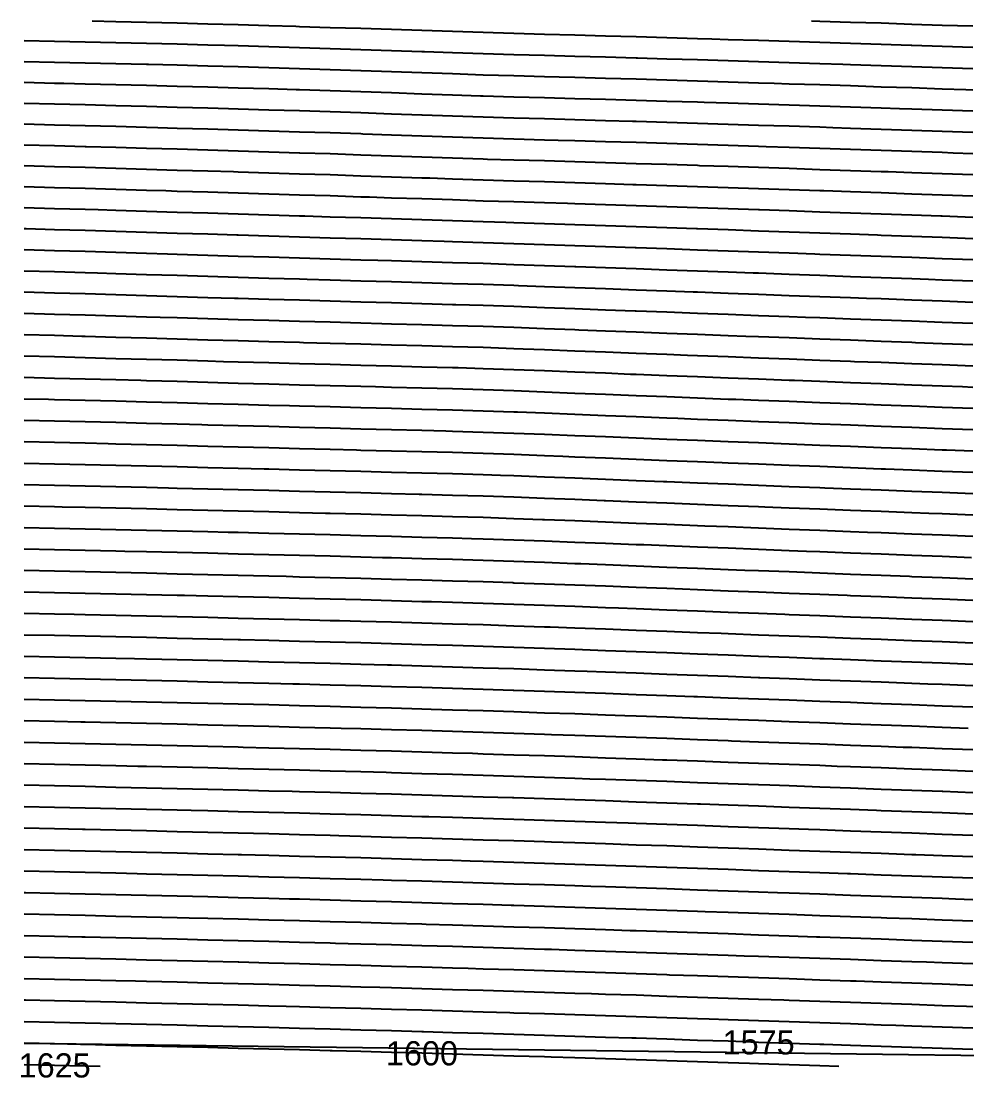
# Model space of a CAD drawing. Header units: metres. Extents: x 228 to 3387, y 52 to 162.
# Drawn here: x 227.7 to 325.4, y 52.1 to 161.3 of the extents above; entities that cross this region are included whole.
import ezdxf
from ezdxf.enums import TextEntityAlignment as Align

# ---------------------------------------------------------------- set-up
doc = ezdxf.new("R2010")
doc.units = ezdxf.units.M
for name, color, linetype in [('Vs_1000', 7, 'Continuous'), ('Vs_1025', 7, 'Continuous'), ('Vs_1050', 7, 'Continuous'), ('Vs_1075', 7, 'Continuous'), ('Vs_1100', 7, 'Continuous'), ('Vs_1125', 7, 'Continuous'), ('Vs_1150', 7, 'Continuous'), ('Vs_1175', 7, 'Continuous'), ('Vs_1200', 7, 'Continuous'), ('Vs_1225', 7, 'Continuous'), ('Vs_1250', 7, 'Continuous'), ('Vs_1275', 7, 'Continuous'), ('Vs_1300', 7, 'Continuous'), ('Vs_1325', 7, 'Continuous'), ('Vs_1350', 7, 'Continuous'), ('Vs_1375', 7, 'Continuous'), ('Vs_1400', 7, 'Continuous'), ('Vs_1425', 7, 'Continuous'), ('Vs_1450', 7, 'Continuous'), ('Vs_1475', 7, 'Continuous'), ('Vs_1500', 7, 'Continuous'), ('Vs_1525', 7, 'Continuous'), ('Vs_1550', 7, 'Continuous'), ('Vs_1575', 7, 'Continuous'), ('Vs_1600', 7, 'Continuous'), ('Vs_1625', 7, 'Continuous'), ('Vs_375', 7, 'Continuous'), ('Vs_400', 7, 'Continuous'), ('Vs_425', 7, 'Continuous'), ('Vs_450', 7, 'Continuous'), ('Vs_475', 7, 'Continuous'), ('Vs_500', 7, 'Continuous'), ('Vs_525', 7, 'Continuous'), ('Vs_550', 7, 'Continuous'), ('Vs_575', 7, 'Continuous'), ('Vs_600', 7, 'Continuous'), ('Vs_625', 7, 'Continuous'), ('Vs_650', 7, 'Continuous'), ('Vs_675', 7, 'Continuous'), ('Vs_700', 7, 'Continuous'), ('Vs_725', 7, 'Continuous'), ('Vs_750', 7, 'Continuous'), ('Vs_775', 7, 'Continuous'), ('Vs_800', 7, 'Continuous'), ('Vs_825', 7, 'Continuous'), ('Vs_850', 7, 'Continuous'), ('Vs_875', 7, 'Continuous'), ('Vs_900', 7, 'Continuous'), ('Vs_925', 7, 'Continuous'), ('Vs_950', 7, 'Continuous'), ('Vs_975', 7, 'Continuous')]:
    doc.layers.add(name, color=color, linetype=linetype)

msp = doc.modelspace()

# ---------------------------------------------------------------- linework, layer by layer
at = {"layer": 'Vs_1000'}
msp.add_lwpolyline([(325.86, 105.82), (322.85, 105.93), (319.69, 106.05), (316.53, 106.18), (313.37, 106.3), (310.21, 106.42), (308.81, 106.47), (307.04, 106.54), (303.88, 106.66), (300.72, 106.79), (297.56, 106.91), (294.4, 107.03), (292.01, 107.13), (291.24, 107.16), (288.07, 107.28), (284.91, 107.4), (281.75, 107.52), (278.59, 107.64), (275.43, 107.74), (274.22, 107.78), (272.26, 107.84), (269.1, 107.92), (265.94, 108.01), (262.78, 108.09), (259.62, 108.17), (256.46, 108.25), (253.29, 108.33), (250.13, 108.41), (249.1, 108.43), (246.97, 108.48), (243.81, 108.56), (240.65, 108.64), (237.49, 108.71), (234.32, 108.78), (231.16, 108.85), (228, 108.91)], dxfattribs=at)
at = {"layer": 'Vs_1025'}
msp.add_lwpolyline([(326.01, 103.61), (322.85, 103.73), (319.69, 103.85), (319.45, 103.86), (316.53, 103.97), (313.37, 104.09), (310.21, 104.21), (307.04, 104.34), (303.88, 104.46), (302.46, 104.51), (300.72, 104.58), (297.56, 104.7), (294.4, 104.82), (291.24, 104.95), (288.07, 105.07), (285.5, 105.17), (284.91, 105.19), (281.75, 105.31), (278.59, 105.42), (275.43, 105.53), (272.26, 105.62), (269.1, 105.71), (265.94, 105.79), (265.01, 105.82), (262.78, 105.88), (259.62, 105.96), (256.46, 106.04), (253.29, 106.12), (250.13, 106.19), (246.97, 106.27), (243.81, 106.35), (240.65, 106.42), (238.41, 106.47), (237.49, 106.49), (234.32, 106.56), (231.16, 106.63), (228, 106.7)], dxfattribs=at)
at = {"layer": 'Vs_1050'}
msp.add_lwpolyline([(326.01, 101.4), (322.85, 101.52), (319.69, 101.65), (316.53, 101.77), (313.37, 101.89), (313.03, 101.9), (310.21, 102.01), (307.04, 102.13), (303.88, 102.25), (300.72, 102.37), (297.56, 102.49), (296.03, 102.55), (294.4, 102.62), (291.24, 102.74), (288.07, 102.86), (284.91, 102.97), (281.75, 103.09), (278.59, 103.2), (278.48, 103.21), (275.43, 103.31), (272.26, 103.4), (269.1, 103.49), (265.94, 103.58), (262.78, 103.66), (259.62, 103.74), (256.46, 103.82), (255.06, 103.86), (253.29, 103.9), (250.13, 103.98), (246.97, 104.06), (243.81, 104.13), (240.65, 104.21), (237.49, 104.28), (234.32, 104.35), (231.16, 104.42), (228, 104.48)], dxfattribs=at)
at = {"layer": 'Vs_1075'}
msp.add_lwpolyline([(326.01, 99.2), (323.72, 99.29), (322.85, 99.32), (319.69, 99.44), (316.53, 99.56), (313.37, 99.68), (310.21, 99.8), (307.04, 99.92), (306.57, 99.94), (303.88, 100.04), (300.72, 100.16), (297.56, 100.28), (294.4, 100.4), (291.24, 100.52), (289.39, 100.59), (288.07, 100.64), (284.91, 100.76), (281.75, 100.87), (278.59, 100.98), (275.43, 101.09), (272.26, 101.18), (270.09, 101.25), (269.1, 101.27), (265.94, 101.36), (262.78, 101.45), (259.62, 101.53), (256.46, 101.61), (253.29, 101.69), (250.13, 101.77), (246.97, 101.84), (244.56, 101.9), (243.81, 101.92), (240.65, 101.99), (237.49, 102.06), (234.32, 102.13), (231.16, 102.2), (228, 102.27)], dxfattribs=at)
at = {"layer": 'Vs_1100'}
msp.add_lwpolyline([(326.01, 96.99), (322.85, 97.11), (319.69, 97.23), (317.21, 97.33), (316.53, 97.35), (313.37, 97.47), (310.21, 97.59), (307.04, 97.71), (303.88, 97.83), (300.72, 97.95), (300.01, 97.98), (297.56, 98.07), (294.4, 98.19), (291.24, 98.31), (288.07, 98.43), (284.91, 98.54), (282.34, 98.63), (281.75, 98.65), (278.59, 98.76), (275.43, 98.87), (272.26, 98.96), (269.1, 99.05), (265.94, 99.14), (262.78, 99.23), (260.58, 99.29), (259.62, 99.31), (256.46, 99.39), (253.29, 99.47), (250.13, 99.55), (246.97, 99.63), (243.81, 99.7), (240.65, 99.77), (237.49, 99.85), (234.32, 99.92), (233.19, 99.94), (231.16, 99.98), (228, 100.05)], dxfattribs=at)
at = {"layer": 'Vs_1125'}
msp.add_lwpolyline([(326.01, 94.79), (322.85, 94.91), (319.69, 95.03), (316.53, 95.14), (313.37, 95.26), (310.65, 95.37), (310.21, 95.38), (307.04, 95.5), (303.88, 95.62), (300.72, 95.74), (297.56, 95.86), (294.4, 95.98), (293.27, 96.02), (291.24, 96.1), (288.07, 96.21), (284.91, 96.32), (281.75, 96.43), (278.59, 96.54), (275.43, 96.64), (274.47, 96.67), (272.26, 96.74), (269.1, 96.83), (265.94, 96.92), (262.78, 97.01), (259.62, 97.09), (256.46, 97.17), (253.29, 97.25), (250.36, 97.33), (250.13, 97.33), (246.97, 97.41), (243.81, 97.48), (240.65, 97.56), (237.49, 97.63), (234.32, 97.7), (231.16, 97.77), (228, 97.83)], dxfattribs=at)
at = {"layer": 'Vs_1150'}
msp.add_lwpolyline([(326.01, 92.58), (322.85, 92.7), (321.37, 92.75), (319.69, 92.82), (316.53, 92.94), (313.37, 93.05), (310.21, 93.17), (307.04, 93.29), (304, 93.41), (303.88, 93.41), (300.72, 93.53), (297.56, 93.65), (294.4, 93.76), (291.24, 93.88), (288.07, 93.99), (286.18, 94.06), (284.91, 94.11), (281.75, 94.21), (278.59, 94.32), (275.43, 94.42), (272.26, 94.52), (269.1, 94.61), (265.94, 94.7), (265.55, 94.71), (262.78, 94.79), (259.62, 94.87), (256.46, 94.96), (253.29, 95.04), (250.13, 95.11), (246.97, 95.19), (243.81, 95.27), (240.65, 95.34), (239.41, 95.37), (237.49, 95.41), (234.32, 95.48), (231.16, 95.55), (228, 95.62)], dxfattribs=at)
at = {"layer": 'Vs_1175'}
msp.add_lwpolyline([(326.01, 90.37), (322.85, 90.49), (319.69, 90.61), (316.53, 90.73), (314.73, 90.79), (313.37, 90.85), (310.21, 90.96), (307.04, 91.08), (303.88, 91.2), (300.72, 91.32), (297.56, 91.43), (297.17, 91.45), (294.4, 91.55), (291.24, 91.66), (288.07, 91.78), (284.91, 91.89), (281.75, 91.99), (278.59, 92.1), (278.54, 92.1), (275.43, 92.2), (272.26, 92.3), (269.1, 92.39), (265.94, 92.48), (262.78, 92.57), (259.62, 92.65), (256.46, 92.74), (255.76, 92.75), (253.29, 92.82), (250.13, 92.89), (246.97, 92.97), (243.81, 93.05), (240.65, 93.12), (237.49, 93.19), (234.32, 93.26), (231.16, 93.33), (228, 93.4)], dxfattribs=at)
at = {"layer": 'Vs_1200'}
msp.add_lwpolyline([(325.53, 88.18), (322.85, 88.28), (319.69, 88.4), (316.53, 88.52), (313.37, 88.63), (310.21, 88.75), (307.99, 88.83), (307.04, 88.87), (303.88, 88.99), (300.72, 89.1), (297.56, 89.22), (294.4, 89.33), (291.24, 89.45), (290.05, 89.49), (288.07, 89.56), (284.91, 89.67), (281.75, 89.77), (278.59, 89.88), (275.43, 89.98), (272.26, 90.08), (270.07, 90.14), (269.1, 90.17), (265.94, 90.26), (262.78, 90.35), (259.62, 90.43), (256.46, 90.52), (253.29, 90.6), (250.13, 90.68), (246.97, 90.75), (245.21, 90.79), (243.81, 90.83), (240.65, 90.9), (237.49, 90.97), (234.32, 91.04), (231.16, 91.11), (228, 91.18)], dxfattribs=at)
at = {"layer": 'Vs_1225'}
msp.add_lwpolyline([(326.01, 85.95), (322.85, 86.07), (319.69, 86.19), (318.81, 86.22), (316.53, 86.31), (313.37, 86.42), (310.21, 86.54), (307.04, 86.66), (303.88, 86.77), (301.09, 86.87), (300.72, 86.89), (297.56, 87), (294.4, 87.12), (291.24, 87.23), (288.07, 87.34), (284.91, 87.45), (282.5, 87.53), (281.75, 87.55), (278.59, 87.66), (275.43, 87.76), (272.26, 87.85), (269.1, 87.95), (265.94, 88.04), (262.78, 88.13), (260.74, 88.18), (259.62, 88.21), (256.46, 88.29), (253.29, 88.38), (250.13, 88.45), (246.97, 88.53), (243.81, 88.61), (240.65, 88.68), (237.49, 88.75), (234.32, 88.82), (233.85, 88.83), (231.16, 88.89), (228, 88.96)], dxfattribs=at)
at = {"layer": 'Vs_1250'}
msp.add_lwpolyline([(326.01, 83.74), (322.85, 83.86), (319.69, 83.98), (316.53, 84.09), (313.37, 84.21), (312, 84.26), (310.21, 84.33), (307.04, 84.44), (303.88, 84.56), (300.72, 84.67), (297.56, 84.79), (294.4, 84.9), (293.95, 84.91), (291.24, 85.01), (288.07, 85.12), (284.91, 85.23), (281.75, 85.33), (278.59, 85.43), (275.43, 85.53), (274.32, 85.57), (272.26, 85.63), (269.1, 85.72), (265.94, 85.82), (262.78, 85.9), (259.62, 85.99), (256.46, 86.07), (253.29, 86.15), (250.63, 86.22), (250.13, 86.23), (246.97, 86.31), (243.81, 86.39), (240.65, 86.46), (237.49, 86.53), (234.32, 86.6), (231.16, 86.67), (228, 86.74)], dxfattribs=at)
at = {"layer": 'Vs_1275'}
msp.add_lwpolyline([(326.01, 81.53), (322.91, 81.65), (322.85, 81.65), (319.69, 81.77), (316.53, 81.88), (313.37, 82), (310.21, 82.11), (307.04, 82.23), (305.04, 82.3), (303.88, 82.34), (300.72, 82.46), (297.56, 82.57), (294.4, 82.68), (291.24, 82.79), (288.07, 82.9), (286.44, 82.95), (284.91, 83.01), (281.75, 83.11), (278.59, 83.21), (275.43, 83.31), (272.26, 83.41), (269.1, 83.5), (265.94, 83.59), (265.4, 83.61), (262.78, 83.68), (259.62, 83.77), (256.46, 83.85), (253.29, 83.93), (250.13, 84.01), (246.97, 84.09), (243.81, 84.17), (240.65, 84.24), (239.74, 84.26), (237.49, 84.31), (234.32, 84.38), (231.16, 84.45), (228, 84.52)], dxfattribs=at)
at = {"layer": 'Vs_1300'}
msp.add_lwpolyline([(326.01, 79.32), (322.85, 79.44), (319.69, 79.56), (316.53, 79.67), (316.04, 79.69), (313.37, 79.79), (310.21, 79.9), (307.04, 80.01), (303.88, 80.13), (300.72, 80.24), (297.87, 80.34), (297.56, 80.35), (294.4, 80.46), (291.24, 80.57), (288.07, 80.68), (284.91, 80.79), (281.75, 80.89), (278.59, 80.99), (278.44, 80.99), (275.43, 81.09), (272.26, 81.19), (269.1, 81.28), (265.94, 81.37), (262.78, 81.46), (259.62, 81.54), (256.46, 81.63), (255.71, 81.65), (253.29, 81.71), (250.13, 81.79), (246.97, 81.87), (243.81, 81.95), (240.65, 82.02), (237.49, 82.09), (234.32, 82.16), (231.16, 82.23), (228.01, 82.3), (228, 82.3)], dxfattribs=at)
at = {"layer": 'Vs_1325'}
msp.add_lwpolyline([(326.01, 77.11), (322.85, 77.23), (319.69, 77.34), (316.53, 77.46), (313.37, 77.57), (310.21, 77.69), (309.03, 77.73), (307.04, 77.8), (303.88, 77.91), (300.72, 78.02), (297.56, 78.14), (294.4, 78.25), (291.24, 78.35), (290.39, 78.38), (288.07, 78.46), (284.91, 78.56), (281.75, 78.67), (278.59, 78.77), (275.43, 78.87), (272.26, 78.96), (269.81, 79.04), (269.1, 79.06), (265.94, 79.15), (262.78, 79.24), (259.62, 79.32), (256.46, 79.41), (253.29, 79.49), (250.13, 79.57), (246.97, 79.65), (245.26, 79.69), (243.81, 79.72), (240.65, 79.8), (237.49, 79.87), (234.32, 79.94), (231.16, 80.01), (228, 80.08)], dxfattribs=at)
at = {"layer": 'Vs_1350'}
msp.add_lwpolyline([(326.01, 74.9), (322.85, 75.02), (320.11, 75.12), (319.69, 75.13), (316.53, 75.24), (313.37, 75.36), (310.21, 75.47), (307.04, 75.58), (303.88, 75.7), (301.83, 75.77), (300.72, 75.81), (297.56, 75.92), (294.4, 76.03), (291.24, 76.13), (288.07, 76.24), (284.91, 76.34), (282.5, 76.42), (281.75, 76.45), (278.59, 76.55), (275.43, 76.64), (272.26, 76.74), (269.1, 76.83), (265.94, 76.92), (262.78, 77.01), (260.5, 77.08), (259.62, 77.1), (256.46, 77.18), (253.29, 77.27), (250.13, 77.35), (246.97, 77.43), (243.81, 77.5), (240.65, 77.58), (237.49, 77.65), (234.32, 77.72), (234.04, 77.73), (231.16, 77.79), (228, 77.86)], dxfattribs=at)
at = {"layer": 'Vs_1375'}
msp.add_lwpolyline([(326.01, 72.69), (322.85, 72.8), (319.69, 72.92), (316.53, 73.03), (313.37, 73.14), (313.06, 73.16), (310.21, 73.26), (307.04, 73.37), (303.88, 73.48), (300.72, 73.59), (297.56, 73.7), (294.4, 73.81), (294.37, 73.81), (291.24, 73.91), (288.07, 74.02), (284.91, 74.12), (281.75, 74.22), (278.59, 74.32), (275.43, 74.42), (274.09, 74.46), (272.26, 74.52), (269.1, 74.61), (265.94, 74.7), (262.78, 74.79), (259.62, 74.88), (256.46, 74.96), (253.29, 75.04), (250.47, 75.12), (250.13, 75.12), (246.97, 75.2), (243.81, 75.28), (240.65, 75.36), (237.49, 75.43), (234.32, 75.5), (231.16, 75.57), (228, 75.64)], dxfattribs=at)
at = {"layer": 'Vs_1400'}
msp.add_lwpolyline([(326.01, 70.48), (324.2, 70.54), (322.85, 70.59), (319.69, 70.7), (316.53, 70.82), (313.37, 70.93), (310.21, 71.04), (307.04, 71.15), (305.83, 71.2), (303.88, 71.26), (300.72, 71.37), (297.56, 71.48), (294.4, 71.59), (291.24, 71.7), (288.07, 71.8), (286.55, 71.85), (284.91, 71.9), (281.75, 72), (278.59, 72.1), (275.43, 72.2), (272.26, 72.29), (269.1, 72.39), (265.94, 72.48), (265.08, 72.5), (262.78, 72.57), (259.62, 72.65), (256.46, 72.74), (253.29, 72.82), (250.13, 72.9), (246.97, 72.98), (243.81, 73.06), (240.65, 73.13), (239.7, 73.16), (237.49, 73.21), (234.32, 73.28), (231.16, 73.35), (228, 73.42)], dxfattribs=at)
at = {"layer": 'Vs_1425'}
msp.add_lwpolyline([(326.01, 68.27), (322.85, 68.38), (319.69, 68.49), (317.12, 68.58), (316.53, 68.6), (313.37, 68.72), (310.21, 68.83), (307.04, 68.94), (303.88, 69.05), (300.72, 69.16), (298.37, 69.24), (297.56, 69.26), (294.4, 69.37), (291.24, 69.48), (288.07, 69.58), (284.91, 69.68), (281.75, 69.78), (278.59, 69.88), (278.3, 69.89), (275.43, 69.98), (272.26, 70.07), (269.1, 70.16), (265.94, 70.26), (262.78, 70.34), (259.62, 70.43), (256.46, 70.52), (255.41, 70.54), (253.29, 70.6), (250.13, 70.68), (246.97, 70.76), (243.81, 70.84), (240.65, 70.91), (237.49, 70.99), (234.32, 71.06), (231.16, 71.13), (228.16, 71.2), (228, 71.2)], dxfattribs=at)
at = {"layer": 'Vs_1450'}
msp.add_lwpolyline([(326.01, 66.05), (322.85, 66.17), (319.69, 66.28), (316.53, 66.39), (313.37, 66.5), (310.21, 66.61), (309.87, 66.62), (307.04, 66.72), (303.88, 66.83), (300.72, 66.94), (297.56, 67.05), (294.4, 67.15), (291.24, 67.26), (290.61, 67.28), (288.07, 67.36), (284.91, 67.46), (281.75, 67.56), (278.59, 67.66), (275.43, 67.76), (272.26, 67.85), (269.52, 67.93), (269.1, 67.94), (265.94, 68.03), (262.78, 68.12), (259.62, 68.21), (256.46, 68.29), (253.29, 68.38), (250.13, 68.46), (246.97, 68.54), (245.05, 68.58), (243.81, 68.61), (240.65, 68.69), (237.49, 68.76), (234.32, 68.84), (231.16, 68.91), (228, 68.98)], dxfattribs=at)
at = {"layer": 'Vs_1475'}
msp.add_lwpolyline([(326.01, 63.84), (322.85, 63.95), (321.21, 64.01), (319.69, 64.06), (316.53, 64.17), (313.37, 64.29), (310.21, 64.4), (307.04, 64.5), (303.88, 64.61), (302.4, 64.66), (300.72, 64.72), (297.56, 64.83), (294.4, 64.93), (291.24, 65.04), (288.07, 65.14), (284.91, 65.24), (282.47, 65.32), (281.75, 65.34), (278.59, 65.44), (275.43, 65.53), (272.26, 65.63), (269.1, 65.72), (265.94, 65.81), (262.78, 65.9), (260.16, 65.97), (259.62, 65.98), (256.46, 66.07), (253.29, 66.15), (250.13, 66.23), (246.97, 66.31), (243.81, 66.39), (240.65, 66.47), (237.49, 66.54), (234.32, 66.62), (233.98, 66.62), (231.16, 66.69), (228, 66.76)], dxfattribs=at)
at = {"layer": 'Vs_1500'}
msp.add_lwpolyline([(326.01, 61.63), (322.85, 61.74), (319.69, 61.85), (316.53, 61.96), (313.94, 62.05), (313.37, 62.07), (310.21, 62.18), (307.04, 62.29), (303.88, 62.4), (300.72, 62.5), (297.56, 62.61), (294.68, 62.7), (294.4, 62.71), (291.24, 62.82), (288.07, 62.92), (284.91, 63.02), (281.75, 63.12), (278.59, 63.22), (275.43, 63.31), (273.87, 63.36), (272.26, 63.4), (269.1, 63.5), (265.94, 63.59), (262.78, 63.68), (259.62, 63.76), (256.46, 63.85), (253.29, 63.93), (250.17, 64.01), (250.13, 64.01), (246.97, 64.09), (243.81, 64.17), (240.65, 64.25), (237.49, 64.32), (234.32, 64.39), (231.16, 64.47), (228, 64.54)], dxfattribs=at)
at = {"layer": 'Vs_1525'}
msp.add_lwpolyline([(326.01, 59.41), (325.35, 59.44), (322.85, 59.52), (319.69, 59.64), (316.53, 59.75), (313.37, 59.85), (310.21, 59.96), (307.04, 60.07), (306.48, 60.09), (303.88, 60.18), (300.72, 60.28), (297.56, 60.39), (294.4, 60.49), (291.24, 60.6), (288.07, 60.7), (286.62, 60.74), (284.91, 60.8), (281.75, 60.9), (278.59, 60.99), (275.43, 61.09), (272.26, 61.18), (269.1, 61.27), (265.94, 61.36), (264.76, 61.4), (262.78, 61.45), (259.62, 61.54), (256.46, 61.62), (253.29, 61.71), (250.13, 61.79), (246.97, 61.87), (243.81, 61.95), (240.65, 62.02), (239.5, 62.05), (237.49, 62.1), (234.32, 62.17), (231.16, 62.24), (228, 62.32)], dxfattribs=at)
at = {"layer": 'Vs_1550'}
msp.add_lwpolyline([(326.01, 57.2), (322.85, 57.31), (319.69, 57.42), (318.06, 57.48), (316.53, 57.53), (313.37, 57.64), (310.21, 57.75), (307.04, 57.85), (303.88, 57.96), (300.72, 58.07), (298.78, 58.13), (297.56, 58.17), (294.4, 58.27), (291.24, 58.38), (288.07, 58.48), (284.91, 58.58), (281.75, 58.68), (278.59, 58.77), (278.18, 58.78), (275.43, 58.87), (272.26, 58.96), (269.1, 59.05), (265.94, 59.14), (262.78, 59.23), (259.62, 59.32), (256.46, 59.4), (255.07, 59.44), (253.29, 59.48), (250.13, 59.57), (246.97, 59.65), (243.81, 59.72), (240.65, 59.8), (237.49, 59.88), (234.32, 59.95), (231.16, 60.02), (228.15, 60.09), (228, 60.09)], dxfattribs=at)
at = {"layer": 'Vs_1575'}
msp.add_lwpolyline([(326.01, 54.99), (322.85, 55.1), (319.69, 55.21), (316.53, 55.32), (313.37, 55.42), (310.6, 55.52), (310.21, 55.53), (307.04, 55.64), (303.88, 55.74), (300.72, 55.85), (297.56, 55.95), (294.4, 56.06), (291.24, 56.16), (290.79, 56.17), (288.07, 56.26), (284.91, 56.36), (281.75, 56.45), (278.59, 56.55), (275.43, 56.64), (272.26, 56.74), (269.27, 56.82), (269.1, 56.83), (265.94, 56.92), (262.78, 57.01), (259.62, 57.09), (256.46, 57.18), (253.29, 57.26), (250.13, 57.34), (246.97, 57.42), (244.77, 57.48), (243.81, 57.5), (240.65, 57.58), (237.49, 57.65), (234.32, 57.73), (231.16, 57.8), (228, 57.87)], dxfattribs=at)
at = {"layer": 'Vs_1600'}
for points in [[(312.17, 53.25), (310.21, 53.31), (307.04, 53.42), (303.88, 53.53), (302.92, 53.56), (300.72, 53.63), (297.56, 53.73), (294.4, 53.84), (291.24, 53.94), (288.07, 54.04), (284.91, 54.14), (282.45, 54.21), (281.75, 54.23), (278.59, 54.33), (275.43, 54.42), (272.26, 54.52), (269.1, 54.61), (265.94, 54.7), (262.78, 54.78), (259.84, 54.86), (259.62, 54.87), (256.46, 54.96), (253.29, 55.04), (250.13, 55.12), (246.97, 55.2), (243.81, 55.28), (240.65, 55.36), (237.49, 55.43), (234.32, 55.51), (233.83, 55.52), (231.16, 55.58), (228, 55.65)], [(228, 55.65), (416.13, 53.25)]]:
    msp.add_lwpolyline(points, dxfattribs=at)
at = {"layer": 'Vs_1625'}
msp.add_lwpolyline([(235.87, 53.25), (234.32, 53.28), (231.16, 53.36), (228, 53.43)], dxfattribs=at)
at = {"layer": 'Vs_375'}
msp.add_lwpolyline([(326.01, 160.72), (322.85, 160.82), (319.69, 160.92), (316.53, 161.03), (313.37, 161.13), (310.21, 161.23), (309.35, 161.26)], dxfattribs=at)
at = {"layer": 'Vs_400'}
msp.add_lwpolyline([(326.01, 158.52), (322.85, 158.63), (319.69, 158.73), (319.65, 158.73), (316.53, 158.84), (313.37, 158.94), (310.21, 159.04), (307.04, 159.14), (303.88, 159.24), (300.72, 159.34), (299.05, 159.39), (297.56, 159.43), (294.4, 159.53), (291.24, 159.62), (288.07, 159.71), (284.91, 159.8), (281.75, 159.89), (278.59, 159.98), (276.46, 160.04), (275.43, 160.07), (272.26, 160.17), (269.1, 160.28), (265.94, 160.38), (262.78, 160.48), (259.62, 160.58), (256.46, 160.68), (256.08, 160.69), (253.29, 160.78), (250.13, 160.87), (246.97, 160.96), (243.81, 161.04), (240.65, 161.12), (237.49, 161.2), (235.04, 161.26)], dxfattribs=at)
at = {"layer": 'Vs_425'}
msp.add_lwpolyline([(326.01, 156.33), (322.85, 156.44), (319.69, 156.54), (316.53, 156.65), (313.37, 156.75), (312.59, 156.77), (310.21, 156.85), (307.04, 156.95), (303.88, 157.05), (300.72, 157.15), (297.56, 157.25), (294.4, 157.34), (291.37, 157.43), (291.24, 157.43), (288.07, 157.52), (284.91, 157.61), (281.75, 157.7), (278.59, 157.78), (275.43, 157.88), (272.26, 157.98), (269.38, 158.08), (269.1, 158.09), (265.94, 158.2), (262.78, 158.3), (259.62, 158.4), (256.46, 158.5), (253.29, 158.6), (250.13, 158.69), (248.71, 158.73), (246.97, 158.78), (243.81, 158.87), (240.65, 158.95), (237.49, 159.03), (234.32, 159.1), (231.16, 159.16), (228, 159.23)], dxfattribs=at)
at = {"layer": 'Vs_450'}
msp.add_lwpolyline([(326.01, 154.14), (325.29, 154.16), (322.85, 154.24), (319.69, 154.35), (316.53, 154.45), (313.37, 154.56), (310.21, 154.66), (307.04, 154.76), (305.47, 154.81), (303.88, 154.86), (300.72, 154.96), (297.56, 155.06), (294.4, 155.15), (291.24, 155.25), (288.07, 155.34), (284.91, 155.42), (283.29, 155.47), (281.75, 155.51), (278.59, 155.59), (275.43, 155.69), (272.26, 155.8), (269.1, 155.91), (265.94, 156.01), (262.81, 156.12), (262.78, 156.12), (259.62, 156.23), (256.46, 156.33), (253.29, 156.42), (250.13, 156.52), (246.97, 156.61), (243.81, 156.7), (240.84, 156.77), (240.65, 156.78), (237.49, 156.86), (234.32, 156.93), (231.16, 157), (228, 157.06)], dxfattribs=at)
at = {"layer": 'Vs_475'}
msp.add_lwpolyline([(326.01, 151.94), (322.85, 152.05), (319.69, 152.16), (318.42, 152.2), (316.53, 152.26), (313.37, 152.37), (310.21, 152.47), (307.04, 152.58), (303.88, 152.68), (300.72, 152.78), (298.24, 152.85), (297.56, 152.88), (294.4, 152.97), (291.24, 153.06), (288.07, 153.15), (284.91, 153.24), (281.75, 153.33), (278.59, 153.41), (275.43, 153.5), (275.15, 153.51), (272.26, 153.61), (269.1, 153.72), (265.94, 153.84), (262.78, 153.94), (259.62, 154.05), (256.46, 154.15), (256.12, 154.16), (253.29, 154.25), (250.13, 154.34), (246.97, 154.44), (243.81, 154.52), (240.65, 154.61), (237.49, 154.69), (234.32, 154.76), (232.1, 154.81), (231.16, 154.83), (228, 154.9)], dxfattribs=at)
at = {"layer": 'Vs_500'}
msp.add_lwpolyline([(326.01, 149.75), (322.85, 149.86), (319.69, 149.97), (316.53, 150.07), (313.37, 150.18), (311.54, 150.24), (310.21, 150.29), (307.04, 150.39), (303.88, 150.49), (300.72, 150.59), (297.56, 150.69), (294.4, 150.79), (291.24, 150.88), (290.85, 150.89), (288.07, 150.97), (284.91, 151.06), (281.75, 151.15), (278.59, 151.23), (275.43, 151.32), (272.26, 151.43), (269.11, 151.55), (269.1, 151.55), (265.94, 151.66), (262.78, 151.77), (259.62, 151.87), (256.46, 151.98), (253.29, 152.07), (250.13, 152.17), (249.11, 152.2), (246.97, 152.26), (243.81, 152.35), (240.65, 152.44), (237.49, 152.52), (234.32, 152.6), (231.16, 152.68), (228, 152.75)], dxfattribs=at)
at = {"layer": 'Vs_525'}
msp.add_lwpolyline([(326.01, 147.56), (323.97, 147.63), (322.85, 147.67), (319.69, 147.78), (316.53, 147.88), (313.37, 147.99), (310.21, 148.1), (307.04, 148.2), (304.65, 148.28), (303.88, 148.31), (300.72, 148.41), (297.56, 148.51), (294.4, 148.61), (291.24, 148.7), (288.07, 148.8), (284.91, 148.89), (283.17, 148.93), (281.75, 148.97), (278.59, 149.06), (275.43, 149.15), (272.26, 149.26), (269.1, 149.38), (265.94, 149.49), (262.99, 149.59), (262.78, 149.6), (259.62, 149.7), (256.46, 149.8), (253.29, 149.9), (250.13, 150), (246.97, 150.09), (243.81, 150.18), (241.81, 150.24), (240.65, 150.27), (237.49, 150.36), (234.32, 150.44), (231.16, 150.52), (228, 150.6)], dxfattribs=at)
at = {"layer": 'Vs_550'}
msp.add_lwpolyline([(326.01, 145.36), (322.85, 145.47), (319.69, 145.58), (317.27, 145.67), (316.53, 145.69), (313.37, 145.8), (310.21, 145.91), (307.04, 146.02), (303.88, 146.12), (300.72, 146.23), (297.76, 146.32), (297.56, 146.33), (294.4, 146.43), (291.24, 146.53), (288.07, 146.62), (284.91, 146.72), (281.75, 146.81), (278.59, 146.89), (275.88, 146.97), (275.43, 146.99), (272.26, 147.1), (269.1, 147.21), (265.94, 147.32), (262.78, 147.42), (259.62, 147.53), (256.5, 147.63), (256.46, 147.63), (253.29, 147.73), (250.13, 147.83), (246.97, 147.92), (243.81, 148.02), (240.65, 148.11), (237.49, 148.2), (234.41, 148.28), (234.32, 148.28), (231.16, 148.37), (228, 148.45)], dxfattribs=at)
at = {"layer": 'Vs_575'}
msp.add_lwpolyline([(326.01, 143.17), (322.85, 143.28), (319.69, 143.39), (316.53, 143.5), (313.37, 143.61), (310.6, 143.71), (310.21, 143.72), (307.04, 143.83), (303.88, 143.94), (300.72, 144.04), (297.56, 144.15), (294.4, 144.25), (291.24, 144.35), (290.88, 144.36), (288.07, 144.45), (284.91, 144.55), (281.75, 144.64), (278.59, 144.73), (275.43, 144.83), (272.26, 144.94), (269.92, 145.02), (269.1, 145.04), (265.94, 145.15), (262.78, 145.25), (259.62, 145.36), (256.46, 145.46), (253.29, 145.56), (250.13, 145.65), (249.65, 145.67), (246.97, 145.75), (243.81, 145.84), (240.65, 145.94), (237.49, 146.03), (234.32, 146.12), (231.16, 146.21), (228, 146.29)], dxfattribs=at)
at = {"layer": 'Vs_600'}
msp.add_lwpolyline([(326.01, 140.98), (322.85, 141.09), (322.7, 141.1), (319.69, 141.2), (316.53, 141.31), (313.37, 141.42), (310.21, 141.53), (307.04, 141.64), (303.98, 141.75), (303.88, 141.75), (300.72, 141.86), (297.56, 141.97), (294.4, 142.07), (291.24, 142.18), (288.07, 142.28), (284.91, 142.38), (284.13, 142.4), (281.75, 142.48), (278.59, 142.57), (275.43, 142.67), (272.26, 142.78), (269.1, 142.88), (265.94, 142.98), (263.68, 143.06), (262.78, 143.08), (259.62, 143.19), (256.46, 143.28), (253.29, 143.38), (250.13, 143.48), (246.97, 143.58), (243.81, 143.67), (242.65, 143.71), (240.65, 143.77), (237.49, 143.86), (234.32, 143.96), (231.16, 144.05), (228, 144.13)], dxfattribs=at)
at = {"layer": 'Vs_625'}
msp.add_lwpolyline([(326.01, 138.78), (322.85, 138.9), (319.69, 139.01), (316.53, 139.12), (316.16, 139.14), (313.37, 139.23), (310.21, 139.35), (307.04, 139.46), (303.88, 139.57), (300.72, 139.68), (297.56, 139.79), (297.47, 139.79), (294.4, 139.89), (291.24, 140), (288.07, 140.11), (284.91, 140.21), (281.75, 140.31), (278.59, 140.42), (277.75, 140.44), (275.43, 140.52), (272.26, 140.62), (269.1, 140.72), (265.94, 140.82), (262.78, 140.92), (259.62, 141.01), (256.99, 141.1), (256.46, 141.11), (253.29, 141.21), (250.13, 141.31), (246.97, 141.4), (243.81, 141.5), (240.65, 141.6), (237.49, 141.69), (235.66, 141.75), (234.32, 141.79), (231.16, 141.88), (228, 141.97)], dxfattribs=at)
at = {"layer": 'Vs_650'}
msp.add_lwpolyline([(326.01, 136.59), (322.85, 136.7), (319.69, 136.82), (316.53, 136.93), (313.37, 137.04), (310.21, 137.16), (309.69, 137.18), (307.04, 137.27), (303.88, 137.38), (300.72, 137.49), (297.56, 137.6), (294.4, 137.72), (291.24, 137.82), (291.11, 137.83), (288.07, 137.93), (284.91, 138.04), (281.75, 138.15), (278.59, 138.25), (275.43, 138.36), (272.26, 138.46), (271.39, 138.48), (269.1, 138.55), (265.94, 138.65), (262.78, 138.75), (259.62, 138.84), (256.46, 138.94), (253.29, 139.03), (250.13, 139.13), (249.98, 139.14), (246.97, 139.23), (243.81, 139.32), (240.65, 139.42), (237.49, 139.52), (234.32, 139.62), (231.16, 139.71), (228.23, 139.79), (228, 139.8)], dxfattribs=at)
at = {"layer": 'Vs_675'}
msp.add_lwpolyline([(326.01, 134.4), (322.85, 134.51), (321.42, 134.56), (319.69, 134.63), (316.53, 134.74), (313.37, 134.85), (310.21, 134.97), (307.04, 135.08), (303.88, 135.2), (303.33, 135.22), (300.72, 135.31), (297.56, 135.42), (294.4, 135.54), (291.24, 135.65), (288.07, 135.76), (284.99, 135.87), (284.91, 135.87), (281.75, 135.98), (278.59, 136.09), (275.43, 136.2), (272.26, 136.29), (269.1, 136.39), (265.94, 136.48), (264.53, 136.52), (262.78, 136.57), (259.62, 136.67), (256.46, 136.76), (253.29, 136.86), (250.13, 136.95), (246.97, 137.05), (243.81, 137.15), (242.83, 137.18), (240.65, 137.24), (237.49, 137.34), (234.32, 137.44), (231.16, 137.53), (228, 137.62)], dxfattribs=at)
at = {"layer": 'Vs_700'}
msp.add_lwpolyline([(326.01, 132.2), (322.85, 132.32), (319.69, 132.43), (316.53, 132.55), (315.02, 132.6), (313.37, 132.66), (310.21, 132.78), (307.04, 132.89), (303.88, 133.01), (300.72, 133.13), (297.56, 133.24), (297.13, 133.26), (294.4, 133.36), (291.24, 133.47), (288.07, 133.59), (284.91, 133.7), (281.75, 133.82), (279.09, 133.91), (278.59, 133.93), (275.43, 134.03), (272.26, 134.13), (269.1, 134.22), (265.94, 134.31), (262.78, 134.4), (259.62, 134.49), (257.26, 134.56), (256.46, 134.59), (253.29, 134.68), (250.13, 134.77), (246.97, 134.87), (243.81, 134.96), (240.65, 135.06), (237.49, 135.16), (235.57, 135.22), (234.32, 135.25), (231.16, 135.35), (228, 135.43)], dxfattribs=at)
at = {"layer": 'Vs_725'}
msp.add_lwpolyline([(326.01, 130.01), (322.85, 130.12), (319.69, 130.24), (316.53, 130.36), (313.37, 130.47), (310.21, 130.59), (308.72, 130.64), (307.04, 130.71), (303.88, 130.82), (300.72, 130.94), (297.56, 131.06), (294.4, 131.17), (291.24, 131.29), (291.11, 131.3), (288.07, 131.41), (284.91, 131.53), (281.75, 131.64), (278.59, 131.76), (275.43, 131.87), (272.61, 131.95), (272.26, 131.96), (269.1, 132.05), (265.94, 132.14), (262.78, 132.23), (259.62, 132.32), (256.46, 132.41), (253.29, 132.5), (250.13, 132.59), (249.73, 132.6), (246.97, 132.68), (243.81, 132.78), (240.65, 132.87), (237.49, 132.97), (234.32, 133.07), (231.16, 133.16), (228, 133.24)], dxfattribs=at)
at = {"layer": 'Vs_750'}
msp.add_lwpolyline([(326.01, 127.81), (322.85, 127.93), (320.07, 128.03), (319.69, 128.04), (316.53, 128.16), (313.37, 128.28), (310.21, 128.4), (307.04, 128.52), (303.88, 128.63), (302.55, 128.68), (300.72, 128.75), (297.56, 128.87), (294.4, 128.99), (291.24, 129.11), (288.07, 129.23), (285.3, 129.34), (284.91, 129.35), (281.75, 129.47), (278.59, 129.59), (275.43, 129.7), (272.26, 129.79), (269.1, 129.88), (265.94, 129.96), (264.95, 129.99), (262.78, 130.05), (259.62, 130.14), (256.46, 130.23), (253.29, 130.32), (250.13, 130.41), (246.97, 130.5), (243.81, 130.59), (242.05, 130.64), (240.65, 130.68), (237.49, 130.78), (234.32, 130.87), (231.16, 130.96), (228, 131.04)], dxfattribs=at)
at = {"layer": 'Vs_775'}
msp.add_lwpolyline([(326.01, 125.61), (322.85, 125.73), (319.69, 125.85), (316.53, 125.97), (313.78, 126.07), (313.37, 126.09), (310.21, 126.2), (307.04, 126.32), (303.88, 126.44), (300.72, 126.56), (297.56, 126.68), (296.53, 126.72), (294.4, 126.81), (291.24, 126.93), (288.07, 127.05), (284.91, 127.17), (281.75, 127.29), (279.54, 127.38), (278.59, 127.41), (275.43, 127.52), (272.26, 127.61), (269.1, 127.7), (265.94, 127.78), (262.78, 127.87), (259.62, 127.95), (256.86, 128.03), (256.46, 128.04), (253.29, 128.13), (250.13, 128.22), (246.97, 128.31), (243.81, 128.4), (240.65, 128.49), (237.49, 128.58), (234.32, 128.67), (233.98, 128.68), (231.16, 128.76), (228, 128.84)], dxfattribs=at)
at = {"layer": 'Vs_800'}
msp.add_lwpolyline([(326.01, 123.42), (324.93, 123.46), (322.85, 123.53), (319.69, 123.65), (316.53, 123.77), (313.37, 123.89), (310.21, 124.01), (307.59, 124.11), (307.04, 124.13), (303.88, 124.25), (300.72, 124.37), (297.56, 124.5), (294.4, 124.62), (291.24, 124.74), (290.66, 124.76), (288.07, 124.87), (284.91, 124.99), (281.75, 125.11), (278.59, 125.23), (275.43, 125.34), (272.83, 125.42), (272.26, 125.43), (269.1, 125.52), (265.94, 125.6), (262.78, 125.68), (259.62, 125.77), (256.46, 125.85), (253.29, 125.94), (250.13, 126.03), (248.6, 126.07), (246.97, 126.12), (243.81, 126.21), (240.65, 126.29), (237.49, 126.38), (234.32, 126.47), (231.16, 126.56), (228, 126.63)], dxfattribs=at)
at = {"layer": 'Vs_825'}
msp.add_lwpolyline([(326.01, 121.22), (322.85, 121.34), (319.69, 121.46), (318.61, 121.5), (316.53, 121.58), (313.37, 121.7), (310.21, 121.82), (307.04, 121.94), (303.88, 122.06), (301.52, 122.15), (300.72, 122.18), (297.56, 122.3), (294.4, 122.43), (291.24, 122.55), (288.07, 122.68), (284.91, 122.8), (284.88, 122.8), (281.75, 122.93), (278.59, 123.05), (275.43, 123.16), (272.26, 123.25), (269.1, 123.33), (265.94, 123.42), (264.32, 123.46), (262.78, 123.5), (259.62, 123.58), (256.46, 123.66), (253.29, 123.75), (250.13, 123.83), (246.97, 123.92), (243.81, 124.01), (240.65, 124.09), (240.07, 124.11), (237.49, 124.18), (234.32, 124.27), (231.16, 124.35), (228, 124.42)], dxfattribs=at)
at = {"layer": 'Vs_850'}
msp.add_lwpolyline([(326.01, 119.02), (322.85, 119.14), (319.69, 119.26), (316.53, 119.38), (313.37, 119.5), (312.38, 119.54), (310.21, 119.62), (307.04, 119.74), (303.88, 119.86), (300.72, 119.99), (297.56, 120.11), (295.54, 120.19), (294.4, 120.24), (291.24, 120.36), (288.07, 120.49), (284.91, 120.61), (281.75, 120.74), (278.96, 120.84), (278.59, 120.86), (275.43, 120.97), (272.26, 121.06), (269.1, 121.14), (265.94, 121.22), (262.78, 121.31), (259.62, 121.39), (256.46, 121.47), (255.42, 121.5), (253.29, 121.55), (250.13, 121.64), (246.97, 121.72), (243.81, 121.81), (240.65, 121.89), (237.49, 121.98), (234.32, 122.06), (231.16, 122.14), (230.54, 122.15), (228, 122.21)], dxfattribs=at)
at = {"layer": 'Vs_875'}
msp.add_lwpolyline([(326.01, 116.82), (323.28, 116.92), (322.85, 116.94), (319.69, 117.06), (316.53, 117.18), (313.37, 117.3), (310.21, 117.42), (307.04, 117.55), (306.22, 117.58), (303.88, 117.67), (300.72, 117.79), (297.56, 117.92), (294.4, 118.04), (291.24, 118.17), (289.63, 118.23), (288.07, 118.29), (284.91, 118.42), (281.75, 118.54), (278.59, 118.66), (275.43, 118.77), (272.26, 118.87), (271.56, 118.88), (269.1, 118.95), (265.94, 119.03), (262.78, 119.11), (259.62, 119.19), (256.46, 119.27), (253.29, 119.36), (250.13, 119.44), (246.97, 119.52), (246.35, 119.54), (243.81, 119.6), (240.65, 119.69), (237.49, 119.77), (234.32, 119.85), (231.16, 119.92), (228, 119.99)], dxfattribs=at)
at = {"layer": 'Vs_900'}
msp.add_lwpolyline([(326.01, 114.62), (322.85, 114.74), (319.69, 114.86), (316.98, 114.96), (316.53, 114.98), (313.37, 115.1), (310.21, 115.23), (307.04, 115.35), (303.88, 115.47), (300.72, 115.59), (300.12, 115.62), (297.56, 115.72), (294.4, 115.84), (291.24, 115.97), (288.07, 116.1), (284.91, 116.22), (283.65, 116.27), (281.75, 116.35), (278.59, 116.47), (275.43, 116.58), (272.26, 116.67), (269.1, 116.75), (265.94, 116.83), (262.78, 116.91), (262.34, 116.92), (259.62, 116.99), (256.46, 117.07), (253.29, 117.16), (250.13, 117.24), (246.97, 117.32), (243.81, 117.4), (240.65, 117.48), (237.49, 117.56), (236.69, 117.58), (234.32, 117.64), (231.16, 117.71), (228, 117.78)], dxfattribs=at)
at = {"layer": 'Vs_925'}
msp.add_lwpolyline([(326.01, 112.42), (322.85, 112.54), (319.69, 112.66), (316.53, 112.78), (313.37, 112.9), (310.73, 113.01), (310.21, 113.03), (307.04, 113.15), (303.88, 113.27), (300.72, 113.4), (297.56, 113.52), (294.4, 113.64), (294.05, 113.66), (291.24, 113.77), (288.07, 113.9), (284.91, 114.02), (281.75, 114.14), (278.59, 114.26), (277.21, 114.31), (275.43, 114.37), (272.26, 114.47), (269.1, 114.55), (265.94, 114.63), (262.78, 114.71), (259.62, 114.79), (256.46, 114.87), (253.29, 114.95), (252.8, 114.96), (250.13, 115.03), (246.97, 115.11), (243.81, 115.19), (240.65, 115.27), (237.49, 115.35), (234.32, 115.42), (231.16, 115.49), (228, 115.56)], dxfattribs=at)
at = {"layer": 'Vs_950'}
msp.add_lwpolyline([(326.01, 110.22), (322.85, 110.34), (321.46, 110.39), (319.69, 110.46), (316.53, 110.58), (313.37, 110.7), (310.21, 110.82), (307.04, 110.95), (304.52, 111.05), (303.88, 111.07), (300.72, 111.19), (297.56, 111.32), (294.4, 111.44), (291.24, 111.57), (288.07, 111.69), (287.93, 111.7), (284.91, 111.82), (281.75, 111.94), (278.59, 112.06), (275.43, 112.17), (272.26, 112.26), (269.1, 112.34), (268.83, 112.35), (265.94, 112.43), (262.78, 112.51), (259.62, 112.59), (256.46, 112.67), (253.29, 112.75), (250.13, 112.83), (246.97, 112.9), (243.81, 112.98), (242.91, 113.01), (240.65, 113.06), (237.49, 113.14), (234.32, 113.21), (231.16, 113.28), (228, 113.34)], dxfattribs=at)
at = {"layer": 'Vs_975'}
msp.add_lwpolyline([(326.01, 108.02), (322.85, 108.14), (319.69, 108.26), (316.53, 108.38), (315.13, 108.43), (313.37, 108.5), (310.21, 108.62), (307.04, 108.74), (303.88, 108.87), (300.72, 108.99), (298.31, 109.09), (297.56, 109.11), (294.4, 109.24), (291.24, 109.36), (288.07, 109.49), (284.91, 109.61), (281.75, 109.73), (281.55, 109.74), (278.59, 109.85), (275.43, 109.96), (272.26, 110.05), (269.1, 110.14), (265.94, 110.22), (262.78, 110.3), (259.62, 110.38), (259.15, 110.39), (256.46, 110.46), (253.29, 110.54), (250.13, 110.62), (246.97, 110.7), (243.81, 110.77), (240.65, 110.85), (237.49, 110.92), (234.32, 110.99), (231.92, 111.05), (231.16, 111.06), (228, 111.13)], dxfattribs=at)

# ---------------------------------------------------------------- texts
at = {"layer": 'Vs_1575'}
msp.add_text('1575', height=2.5, dxfattribs=at).set_placement((303.88, 55.74), align=Align.MIDDLE_CENTER)
at = {"layer": 'Vs_1600'}
msp.add_text('1600', height=2.5, dxfattribs=at).set_placement((269.1, 54.61), align=Align.MIDDLE_CENTER)
at = {"layer": 'Vs_1625'}
msp.add_text('1625', height=2.5, dxfattribs=at).set_placement((231.16, 53.36), align=Align.MIDDLE_CENTER)

doc.saveas('drawing.dxf')
